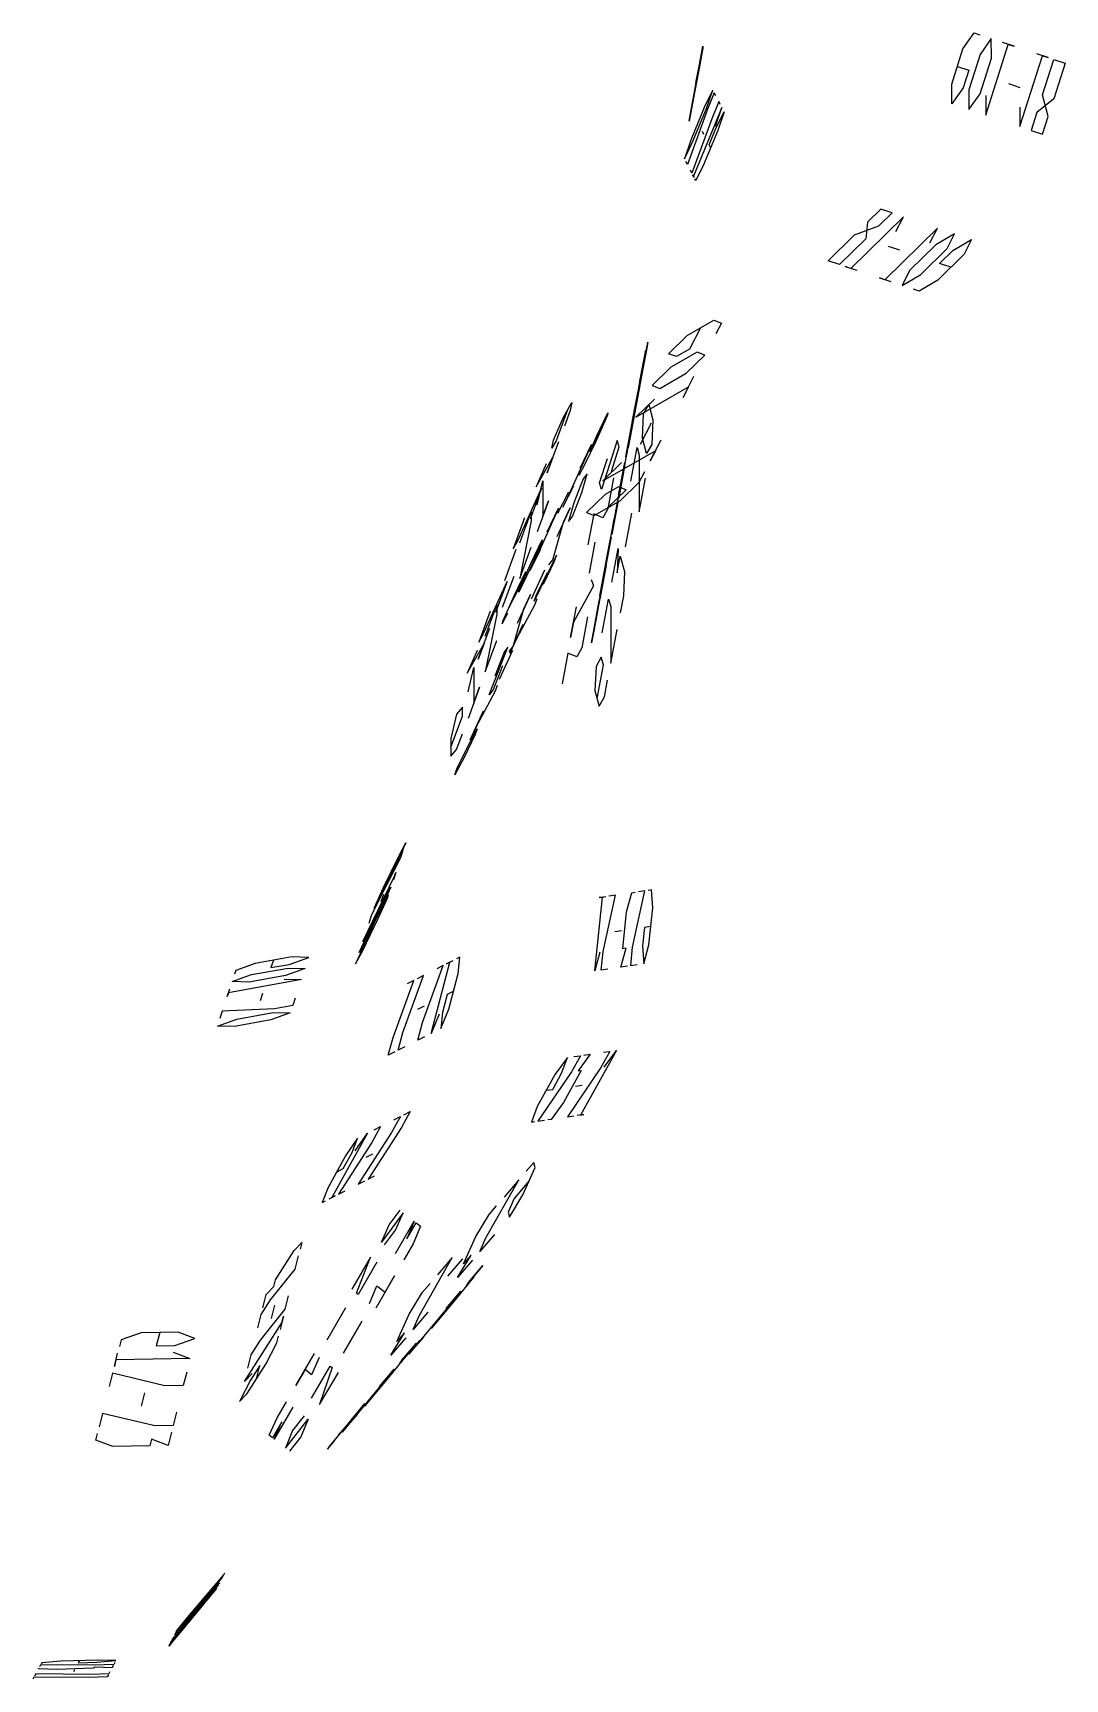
# Model space of a CAD drawing. Header units: metres. Extents: x -3.55 to 5.66, y -3.79 to 3.79.
# Drawn here: x 3.82 to 4.976, y -3.766 to -1.922 of the extents above; entities that cross this region are included whole.
import ezdxf

# ---------------------------------------------------------------- set-up
doc = ezdxf.new("R2010")
doc.units = ezdxf.units.M
doc.layers.add('PROFILES', color=30, linetype='CONTINUOUS')

msp = doc.modelspace()

# ---------------------------------------------------------------- linework, layer by layer
at = {"layer": 'PROFILES'}
for p, q in [((4.8618, -1.9402, 10.0958), (4.8745, -1.9224, 10.1156)), ((4.8745, -1.9224, 10.1156), (4.8808, -1.9245, 10.1353)), ((4.8935, -1.9288, 10.1748), (4.8809, -1.9465, 10.1549)), ((4.8875, -2.0146, 10.2335), (4.9126, -1.9352, 10.234)), ((4.8936, -1.9508, 10.1944), (4.8935, -1.9288, 10.1748)), ((4.919, -1.9373, 10.2537), (4.9062, -1.933, 10.2142)), ((4.9126, -1.9352, 10.234), (4.919, -1.9373, 10.2537)), ((4.5705, -1.939, 7.3537), (4.5551, -2.0209, 7.3543)), ((4.5666, -1.9579, 7.583), (4.5705, -1.9372, 7.6037)), ((4.5705, -1.9372, 7.6037), (4.5666, -1.9576, 7.6246)), ((4.5705, -1.9378, 7.5203), (4.5666, -1.9583, 7.5205)), ((4.5705, -1.9383, 7.4578), (4.5666, -1.9586, 7.4788)), ((4.5666, -1.9593, 7.3746), (4.5705, -1.939, 7.3537)), ((4.5666, -1.9598, 7.3121), (4.5705, -1.9394, 7.2912)), ((4.5705, -1.9394, 7.2912), (4.5666, -1.9601, 7.2705)), ((4.5705, -1.9375, 7.562), (4.5705, -1.9378, 7.5203)), ((4.5705, -1.938, 7.4995), (4.5705, -1.9383, 7.4578)), ((4.8493, -1.9799, 10.0955), (4.8618, -1.9402, 10.0958)), ((4.8809, -1.9465, 10.1549), (4.8683, -1.9863, 10.1547)), ((4.8811, -1.9905, 10.1942), (4.8936, -1.9508, 10.1944)), ((4.9256, -2.0273, 10.3519), (4.9507, -1.9479, 10.3523)), ((4.9571, -1.95, 10.372), (4.9444, -1.9458, 10.3326)), ((4.9507, -1.9479, 10.3523), (4.9571, -1.95, 10.372)), ((4.9509, -1.9919, 10.3915), (4.9634, -1.9521, 10.3918)), ((4.9634, -1.9521, 10.3918), (4.9762, -1.9564, 10.4312)), ((4.5666, -1.9583, 7.5205), (4.5551, -2.0194, 7.5626)), ((4.5666, -1.9576, 7.6246), (4.5589, -1.9985, 7.6249)), ((4.5666, -1.9587, 7.458), (4.5589, -1.9997, 7.4583)), ((4.5666, -1.9601, 7.2705), (4.5589, -2.001, 7.2708)), ((4.5628, -1.9783, 7.5831), (4.5666, -1.9579, 7.583)), ((4.5628, -1.9803, 7.3123), (4.5666, -1.9598, 7.3121)), ((4.5666, -1.9586, 7.4788), (4.5666, -1.9587, 7.458)), ((4.8556, -1.96, 10.0956), (4.8683, -1.9643, 10.1351)), ((4.8683, -1.9643, 10.1351), (4.862, -1.9841, 10.135)), ((4.9762, -1.9564, 10.4312), (4.9636, -1.9961, 10.431)), ((4.5589, -2.0009, 7.2916), (4.5628, -1.9803, 7.3123)), ((4.5628, -1.9805, 7.2706), (4.5589, -2.0009, 7.2916)), ((4.5628, -1.978, 7.6248), (4.5628, -1.9783, 7.5831)), ((4.5628, -1.9794, 7.4373), (4.5628, -1.9797, 7.3956)), ((4.5817, -1.9864, 8.6336), (4.5729, -2.004, 8.6116)), ((4.5746, -2.0072, 8.6531), (4.5817, -1.9864, 8.6336)), ((4.5833, -1.9896, 8.6751), (4.5754, -2.0088, 8.6739)), ((4.585, -1.9929, 8.7166), (4.5833, -1.9896, 8.6751)), ((4.8493, -2.0019, 10.1151), (4.8493, -1.9799, 10.0955)), ((4.862, -1.9841, 10.135), (4.8493, -2.0019, 10.1151)), ((4.8683, -1.9863, 10.1547), (4.8684, -2.0082, 10.1743)), ((4.8684, -2.0082, 10.1743), (4.8811, -1.9905, 10.1942)), ((4.9128, -1.9791, 10.2732), (4.9255, -1.9834, 10.3126)), ((4.5754, -2.0088, 8.6739), (4.5533, -2.0698, 8.7118)), ((4.5589, -1.9985, 7.6249), (4.5551, -2.0191, 7.6042)), ((4.5589, -1.9997, 7.4583), (4.5551, -2.02, 7.4792)), ((4.5589, -2.001, 7.2708), (4.5551, -2.0214, 7.2918)), ((4.5729, -2.004, 8.6116), (4.557, -2.0424, 8.6092)), ((4.5587, -2.0457, 8.6508), (4.5746, -2.0072, 8.6531)), ((4.5917, -2.0059, 8.8826), (4.56, -2.0828, 8.8778)), ((4.5884, -1.9994, 8.7996), (4.5804, -2.0186, 8.7984)), ((4.5846, -2.0267, 8.9022), (4.5917, -2.0059, 8.8826)), ((4.5901, -2.0026, 8.8411), (4.5884, -1.9994, 8.7996)), ((4.8874, -1.9926, 10.2139), (4.8875, -2.0146, 10.2335)), ((4.9255, -2.0054, 10.3322), (4.9256, -2.0273, 10.3519)), ((4.9636, -1.9961, 10.431), (4.9446, -2.0117, 10.3914)), ((4.9573, -2.016, 10.4309), (4.9509, -1.9919, 10.3915)), ((4.5551, -2.0191, 7.6042), (4.5551, -2.0193, 7.5834)), ((4.5551, -2.0194, 7.5626), (4.5551, -2.0197, 7.5209)), ((4.5551, -2.02, 7.4792), (4.5551, -2.0199, 7.5001)), ((4.5551, -2.0211, 7.3334), (4.5551, -2.0208, 7.3751)), ((4.5551, -2.0209, 7.3543), (4.5551, -2.0211, 7.3334)), ((4.5551, -2.0214, 7.2918), (4.5551, -2.0212, 7.3126)), ((4.5804, -2.0186, 8.7984), (4.5583, -2.0795, 8.8363)), ((4.5855, -2.0284, 8.9229), (4.5943, -2.0108, 8.9448)), ((4.5943, -2.0108, 8.9448), (4.5872, -2.0316, 8.9644)), ((4.9446, -2.0117, 10.3914), (4.9383, -2.0316, 10.3913)), ((4.951, -2.0358, 10.4308), (4.9573, -2.016, 10.4309)), ((4.557, -2.0424, 8.6092), (4.5499, -2.0633, 8.6288)), ((4.5499, -2.0633, 8.6288), (4.5587, -2.0457, 8.6508)), ((4.5717, -2.0362, 8.7765), (4.57, -2.033, 8.7349)), ((4.5872, -2.0316, 8.9644), (4.5713, -2.0701, 8.962)), ((4.5775, -2.0476, 8.9217), (4.5855, -2.0284, 8.9229)), ((4.9383, -2.0316, 10.3913), (4.951, -2.0358, 10.4308)), ((4.5792, -2.0508, 8.9632), (4.5775, -2.0476, 8.9217)), ((4.5533, -2.0698, 8.7118), (4.5516, -2.0665, 8.6703)), ((4.5583, -2.0795, 8.8363), (4.5566, -2.0763, 8.7948)), ((4.56, -2.0828, 8.8778), (4.5591, -2.0812, 8.8571)), ((4.5591, -2.0812, 8.8571), (4.5608, -2.0844, 8.8986)), ((4.5713, -2.0701, 8.962), (4.5625, -2.0877, 8.9401)), ((4.5625, -2.0877, 8.9401), (4.5617, -2.086, 8.9194)), ((4.7697, -2.1198, 10.1061), (4.755, -2.1343, 10.1093)), ((4.7824, -2.1241, 10.1456), (4.7697, -2.1198, 10.1061)), ((4.7951, -2.1283, 10.185), (4.7364, -2.1861, 10.1977)), ((4.7403, -2.1487, 10.1125), (4.7677, -2.1385, 10.1487)), ((4.755, -2.1343, 10.1093), (4.753, -2.153, 10.1519)), ((4.7677, -2.1385, 10.1487), (4.7824, -2.1241, 10.1456)), ((4.7868, -2.1449, 10.2079), (4.7951, -2.1283, 10.185)), ((4.711, -2.1776, 10.1188), (4.7403, -2.1487, 10.1125)), ((4.753, -2.153, 10.1519), (4.7237, -2.1819, 10.1583)), ((4.8332, -2.1411, 10.3034), (4.7745, -2.1989, 10.3161)), ((4.8249, -2.1576, 10.3263), (4.8332, -2.1411, 10.3034)), ((4.8523, -2.1474, 10.3626), (4.8313, -2.1598, 10.346)), ((4.844, -2.164, 10.3855), (4.8523, -2.1474, 10.3626)), ((4.8503, -2.1661, 10.4052), (4.8714, -2.1538, 10.4217)), ((4.8714, -2.1538, 10.4217), (4.863, -2.1704, 10.4446)), ((4.7912, -2.1657, 10.2703), (4.7785, -2.1615, 10.2308)), ((4.8313, -2.1598, 10.346), (4.8019, -2.1887, 10.3523)), ((4.8146, -2.1929, 10.3918), (4.844, -2.164, 10.3855)), ((4.863, -2.1704, 10.4446), (4.8337, -2.1993, 10.451)), ((4.8357, -2.1806, 10.4084), (4.8503, -2.1661, 10.4052)), ((4.7237, -2.1819, 10.1583), (4.711, -2.1776, 10.1188)), ((4.7364, -2.1861, 10.1977), (4.73, -2.184, 10.178)), ((4.73, -2.184, 10.178), (4.7428, -2.1882, 10.2174)), ((4.8019, -2.1887, 10.3523), (4.7936, -2.2052, 10.3752)), ((4.7936, -2.2052, 10.3752), (4.8146, -2.1929, 10.3918)), ((4.8484, -2.1848, 10.4478), (4.8357, -2.1806, 10.4084)), ((4.7745, -2.1989, 10.3161), (4.7682, -2.1967, 10.2963)), ((4.7682, -2.1967, 10.2963), (4.7809, -2.201, 10.3358)), ((4.8127, -2.2116, 10.4344), (4.8063, -2.2095, 10.4147)), ((4.8337, -2.1993, 10.451), (4.8127, -2.2116, 10.4344)), ((4.5531, -2.2613, 9.9724), (4.5827, -2.2443, 9.9963)), ((4.5827, -2.2443, 9.9963), (4.5913, -2.2476, 10.0243)), ((4.5913, -2.2476, 10.0243), (4.5852, -2.2595, 10.0403)), ((4.5322, -2.2817, 9.9764), (4.5531, -2.2613, 9.9724)), ((4.5679, -2.2528, 9.9843), (4.5556, -2.2765, 10.0163)), ((4.5001, -2.3126, 7.6416), (4.5066, -2.2779, 7.6638)), ((4.5075, -2.2769, 7.0875), (4.5004, -2.3146, 7.1037)), ((4.501, -2.3117, 7.0572), (4.5061, -2.2848, 7.0683)), ((4.5069, -2.2797, 7.134), (4.5034, -2.2986, 7.1421)), ((4.5061, -2.2848, 7.0683), (4.509, -2.2689, 7.1067)), ((4.509, -2.2689, 7.1067), (4.5069, -2.2797, 7.134)), ((4.5409, -2.285, 10.0043), (4.5322, -2.2817, 9.9764)), ((4.5643, -2.2799, 10.0443), (4.5347, -2.2969, 10.0203)), ((4.5556, -2.2765, 10.0163), (4.5409, -2.285, 10.0043)), ((4.552, -2.3036, 10.0763), (4.5729, -2.2832, 10.0723)), ((4.5729, -2.2832, 10.0723), (4.5643, -2.2799, 10.0443)), ((4.5347, -2.2969, 10.0203), (4.5138, -2.3173, 10.0243)), ((4.5225, -2.3206, 10.0523), (4.552, -2.3036, 10.0763)), ((4.4883, -2.3791, 7.1089), (4.4998, -2.3174, 7.1502)), ((4.4918, -2.3563, 7.712), (4.4983, -2.3217, 7.7343)), ((4.4998, -2.3174, 7.1502), (4.4928, -2.3551, 7.1665)), ((4.4954, -2.3529, 10.0723), (4.5545, -2.3188, 10.1202)), ((4.4983, -2.3217, 7.7343), (4.5003, -2.3107, 7.7167)), ((4.499, -2.3226, 7.0845), (4.501, -2.3117, 7.0572)), ((4.5004, -2.3146, 7.1037), (4.499, -2.3226, 7.0845)), ((4.5003, -2.3107, 7.7167), (4.5001, -2.3126, 7.6416)), ((4.5138, -2.3173, 10.0243), (4.5225, -2.3206, 10.0523)), ((4.5484, -2.3307, 10.1362), (4.5606, -2.307, 10.1042)), ((4.5545, -2.3188, 10.1202), (4.5484, -2.3307, 10.1362)), ((4.4143, -2.3528, 8.3889), (4.4237, -2.3362, 8.426)), ((4.4237, -2.3362, 8.426), (4.422, -2.3453, 8.4539)), ((4.4969, -2.3299, 7.6304), (4.4904, -2.3645, 7.6082)), ((4.4936, -2.3472, 7.6193), (4.4969, -2.3299, 7.6304)), ((4.5163, -2.3325, 10.0683), (4.4954, -2.3529, 10.0723)), ((4.504, -2.3491, 6.9717), (4.5099, -2.3388, 6.9448)), ((4.5099, -2.3388, 6.9448), (4.5146, -2.3559, 6.9071)), ((4.4031, -2.3785, 8.3799), (4.4143, -2.3528, 8.3889)), ((4.419, -2.3445, 8.4075), (4.4061, -2.3793, 8.4264)), ((4.422, -2.3453, 8.4539), (4.4156, -2.3627, 8.4634)), ((4.4637, -2.3507, 9.8717), (4.4506, -2.3799, 9.8451)), ((4.4515, -2.3744, 9.9037), (4.4642, -2.348, 9.9011)), ((4.4642, -2.348, 9.9011), (4.4637, -2.3507, 9.8717)), ((4.4854, -2.3909, 7.6898), (4.4936, -2.3472, 7.6193)), ((4.494, -2.3494, 7.0735), (4.4869, -2.3871, 7.0897)), ((4.5127, -2.3596, 10.1282), (4.5004, -2.3833, 10.1602)), ((4.5028, -2.3765, 6.961), (4.504, -2.3491, 6.9717)), ((4.5146, -2.3559, 6.9071), (4.5134, -2.3833, 6.8964)), ((4.4014, -2.3876, 8.4079), (4.4031, -2.3785, 8.3799)), ((4.4572, -2.3653, 9.8584), (4.4445, -2.3917, 9.861)), ((4.4449, -2.389, 9.8904), (4.4515, -2.3744, 9.9037)), ((4.4857, -2.3928, 7.1827), (4.4892, -2.374, 7.1746)), ((4.5075, -2.3936, 6.9233), (4.5028, -2.3765, 6.961)), ((4.5116, -2.4019, 10.2321), (4.5238, -2.3781, 10.2002)), ((4.3963, -2.415, 8.4917), (4.4092, -2.3801, 8.4728)), ((4.4061, -2.3793, 8.4264), (4.4014, -2.3876, 8.4079)), ((4.4457, -2.3835, 9.949), (4.4195, -2.4419, 9.8957)), ((4.4331, -2.41, 9.9517), (4.4457, -2.3835, 9.949)), ((4.4506, -2.3799, 9.8451), (4.4379, -2.4063, 9.8477)), ((4.4445, -2.3917, 9.861), (4.4449, -2.389, 9.8904)), ((4.4747, -2.3789, 7.8302), (4.4571, -2.4338, 7.8427)), ((4.4586, -2.424, 10.1682), (4.5177, -2.39, 10.2162)), ((4.4682, -2.4135, 7.808), (4.477, -2.3861, 7.8018)), ((4.477, -2.3861, 7.8018), (4.4747, -2.3789, 7.8302)), ((4.4807, -2.4197, 7.1717), (4.4857, -2.3928, 7.1827)), ((4.4842, -2.3973, 7.661), (4.4854, -2.3909, 7.6898)), ((4.4869, -2.3871, 7.0897), (4.4883, -2.3791, 7.1089)), ((4.4898, -2.4245, 7.0042), (4.4969, -2.3868, 6.988)), ((4.4969, -2.3868, 6.988), (4.4993, -2.3954, 6.9692)), ((4.4993, -2.3954, 6.9692), (4.4992, -2.4588, 6.9289)), ((4.5134, -2.3833, 6.8964), (4.5075, -2.3936, 6.9233)), ((4.5177, -2.39, 10.2162), (4.5116, -2.4019, 10.2321)), ((4.3838, -2.4307, 8.4082), (4.4027, -2.3975, 8.4823)), ((4.395, -2.405, 8.4173), (4.3838, -2.4307, 8.4082)), ((4.4027, -2.3975, 8.4823), (4.3963, -2.415, 8.4917)), ((4.4379, -2.4063, 9.8477), (4.4318, -2.4182, 9.8637)), ((4.4548, -2.4265, 7.8711), (4.4636, -2.3991, 7.8649)), ((4.4795, -2.4037, 10.1642), (4.4586, -2.424, 10.1682)), ((4.4833, -2.406, 7.0979), (4.4763, -2.4437, 7.1141)), ((4.4766, -2.4383, 7.61), (4.4831, -2.4037, 7.6323)), ((4.4993, -2.4256, 10.2641), (4.5054, -2.4137, 10.2481)), ((4.3628, -2.4921, 8.4646), (4.3899, -2.4324, 8.5012)), ((4.3899, -2.4324, 8.5012), (4.377, -2.4672, 8.5201)), ((4.3848, -2.4514, 8.279), (4.3912, -2.424, 8.2878)), ((4.3912, -2.424, 8.2878), (4.3912, -2.4638, 8.2146)), ((4.4256, -2.4301, 9.8797), (4.4134, -2.4538, 9.9117)), ((4.4195, -2.4419, 9.8957), (4.4256, -2.4301, 9.8797)), ((4.4366, -2.422, 9.0874), (4.4262, -2.4486, 9.0943)), ((4.435, -2.4373, 9.1514), (4.441, -2.4163, 9.1159)), ((4.441, -2.4163, 9.1159), (4.4366, -2.422, 9.0874)), ((4.4571, -2.4338, 7.8427), (4.4548, -2.4265, 7.8711)), ((4.4759, -2.4308, 10.2242), (4.4611, -2.4393, 10.2122)), ((4.4706, -2.4207, 7.7795), (4.4641, -2.4554, 7.7572)), ((4.4711, -2.4684, 7.5414), (4.4775, -2.4338, 7.5637)), ((4.4845, -2.4341, 10.2521), (4.4759, -2.4308, 10.2242)), ((4.4763, -2.4437, 7.1141), (4.4813, -2.4168, 7.1252)), ((4.4813, -2.4168, 7.1252), (4.4777, -2.4357, 7.1333)), ((4.4777, -2.4357, 7.1333), (4.4807, -2.4197, 7.1717)), ((4.4784, -2.446, 10.2681), (4.4993, -2.4256, 10.2641)), ((4.4992, -2.4588, 6.9289), (4.5063, -2.421, 6.9126)), ((4.3976, -2.4464, 8.2051), (4.3848, -2.4812, 8.224)), ((4.3912, -2.4638, 8.2146), (4.3976, -2.4464, 8.2051)), ((4.4081, -2.4602, 9.9863), (4.4204, -2.4365, 9.9543)), ((4.4262, -2.4486, 9.0943), (4.4202, -2.4696, 9.1297)), ((4.4246, -2.464, 9.1583), (4.435, -2.4373, 9.1514)), ((4.4611, -2.4393, 10.2122), (4.4402, -2.4596, 10.2162)), ((4.4489, -2.463, 10.2442), (4.4784, -2.446, 10.2681)), ((4.4636, -2.4545, 10.2562), (4.4845, -2.4341, 10.2521)), ((4.4757, -2.4465, 7.1606), (4.4686, -2.4842, 7.1768)), ((4.3709, -2.4656, 8.4271), (4.3581, -2.5004, 8.446)), ((4.3655, -2.4937, 8.3256), (4.3784, -2.4589, 8.3067)), ((4.3784, -2.4688, 8.2884), (4.3655, -2.5334, 8.2524)), ((4.3784, -2.4589, 8.3067), (4.3784, -2.4688, 8.2884)), ((4.4089, -2.4547, 10.045), (4.3827, -2.5131, 9.9916)), ((4.3963, -2.4812, 10.0476), (4.4089, -2.4547, 10.045)), ((4.4024, -2.5125, 9.1258), (4.4144, -2.4705, 9.0549)), ((4.4218, -2.4543, 9.0657), (4.407, -2.4867, 9.044)), ((4.4144, -2.4705, 9.0549), (4.4218, -2.4543, 9.0657)), ((4.4202, -2.4696, 9.1297), (4.4246, -2.464, 9.1583)), ((4.4402, -2.4596, 10.2162), (4.4489, -2.463, 10.2442)), ((4.4483, -2.4612, 7.8489), (4.4419, -2.4958, 7.8266)), ((4.4585, -2.4655, 7.7746), (4.4483, -2.4612, 7.8489)), ((4.4641, -2.4554, 7.7572), (4.4585, -2.4655, 7.7746)), ((4.4692, -2.4775, 7.6342), (4.4713, -2.4666, 7.6165)), ((4.4713, -2.4666, 7.6165), (4.4711, -2.4684, 7.5414)), ((4.4839, -2.4982, 6.9909), (4.491, -2.4605, 6.9747)), ((4.4565, -2.5488, 7.182), (4.468, -2.4871, 7.2233)), ((4.468, -2.4871, 7.2233), (4.4609, -2.5248, 7.2396)), ((4.4628, -2.5121, 7.6119), (4.4692, -2.4775, 7.6342)), ((4.3611, -2.5012, 8.4925), (4.3483, -2.5361, 8.5114)), ((4.3581, -2.5004, 8.446), (4.3628, -2.4921, 8.4646)), ((4.3655, -2.5334, 8.2524), (4.3783, -2.4986, 8.2335)), ((4.3888, -2.5012, 9.9756), (4.3766, -2.525, 10.0076)), ((4.3901, -2.493, 10.0636), (4.377, -2.5222, 10.0369)), ((4.3779, -2.5168, 10.0956), (4.3905, -2.4903, 10.0929)), ((4.4067, -2.5075, 9.2758), (4.3817, -2.559, 9.2897)), ((4.3827, -2.5131, 9.9916), (4.3888, -2.5012, 9.9756)), ((4.3905, -2.4903, 10.0929), (4.3901, -2.493, 10.0636)), ((4.4044, -2.5141, 9.2471), (4.4067, -2.5075, 9.2758)), ((4.4497, -2.4929, 7.7808), (4.4433, -2.5275, 7.7586)), ((4.4552, -2.5531, 7.5609), (4.4658, -2.4967, 7.5479)), ((4.4646, -2.503, 7.5192), (4.4593, -2.5313, 7.5257)), ((4.4658, -2.4967, 7.5479), (4.4646, -2.503, 7.5192)), ((4.4686, -2.5376, 7.053), (4.4757, -2.4999, 7.0367)), ((4.4757, -2.4999, 7.0367), (4.4745, -2.5273, 7.026)), ((4.3721, -2.5259, 10.1409), (4.3594, -2.5524, 10.1436)), ((4.377, -2.5222, 10.0369), (4.3643, -2.5487, 10.0396)), ((4.3647, -2.546, 10.0689), (4.3779, -2.5168, 10.0956)), ((4.3717, -2.5286, 10.1116), (4.3721, -2.5259, 10.1409)), ((4.3788, -2.5563, 9.047), (4.3936, -2.5239, 9.0687)), ((4.3919, -2.5399, 9.2541), (4.4044, -2.5141, 9.2471)), ((4.398, -2.5182, 9.0973), (4.4024, -2.5125, 9.1258)), ((4.4621, -2.5191, 7.1466), (4.455, -2.5568, 7.1629)), ((4.4616, -2.5185, 7.5832), (4.4563, -2.5468, 7.5896)), ((4.4745, -2.5273, 7.026), (4.478, -2.5085, 7.0179)), ((4.478, -2.5085, 7.0179), (4.4827, -2.5256, 6.9802)), ((4.4827, -2.5256, 6.9802), (4.4815, -2.553, 6.9695)), ((4.3242, -2.5966, 8.5213), (4.3513, -2.5369, 8.5579)), ((4.3513, -2.5369, 8.5579), (4.3384, -2.5717, 8.5768)), ((4.3462, -2.5658, 8.3173), (4.3591, -2.531, 8.2984)), ((4.3529, -2.567, 10.1302), (4.3652, -2.5432, 10.0982)), ((4.3652, -2.5432, 10.0982), (4.3717, -2.5286, 10.1116)), ((4.384, -2.5524, 9.3183), (4.3965, -2.5267, 9.3113)), ((4.448, -2.5419, 7.7016), (4.4257, -2.5824, 7.771)), ((4.4456, -2.5347, 7.7301), (4.448, -2.5419, 7.7016)), ((4.3594, -2.5524, 10.1436), (4.3463, -2.5816, 10.1169)), ((4.3822, -2.5627, 9.2146), (4.3618, -2.601, 9.2858)), ((4.3774, -2.5514, 9.0007), (4.3626, -2.5838, 8.979)), ((4.3643, -2.5487, 10.0396), (4.3647, -2.546, 10.0689)), ((4.37, -2.5676, 8.9899), (4.3774, -2.5514, 9.0007)), ((4.3817, -2.559, 9.2897), (4.384, -2.5524, 9.3183)), ((4.3845, -2.5561, 9.2433), (4.3822, -2.5627, 9.2146)), ((4.4488, -2.5894, 7.2448), (4.4538, -2.5625, 7.2558)), ((4.4559, -2.5517, 7.2285), (4.4529, -2.5677, 7.1902)), ((4.4538, -2.5625, 7.2558), (4.4559, -2.5517, 7.2285)), ((4.455, -2.5568, 7.1629), (4.4565, -2.5488, 7.182)), ((4.4563, -2.5468, 7.5896), (4.4552, -2.5531, 7.5609)), ((4.4579, -2.5942, 7.0774), (4.465, -2.5565, 7.0611)), ((4.465, -2.5565, 7.0611), (4.4674, -2.565, 7.0423)), ((4.4815, -2.553, 6.9695), (4.478, -2.5719, 6.9776)), ((4.3324, -2.5701, 8.4838), (4.3195, -2.6049, 8.5027)), ((4.3269, -2.5982, 8.3823), (4.3398, -2.5634, 8.3634)), ((4.3398, -2.5733, 8.3451), (4.3269, -2.638, 8.3091)), ((4.3398, -2.5634, 8.3634), (4.3398, -2.5733, 8.3451)), ((4.3459, -2.5843, 10.0875), (4.352, -2.5724, 10.0715)), ((4.358, -2.6096, 9.0608), (4.37, -2.5676, 8.9899)), ((4.4225, -2.5997, 7.7599), (4.4289, -2.5651, 7.7821)), ((4.4415, -2.5766, 7.6794), (4.435, -2.6112, 7.6571)), ((4.4529, -2.5677, 7.1902), (4.4479, -2.5945, 7.1791)), ((4.4674, -2.565, 7.0423), (4.4674, -2.6284, 7.002)), ((4.3191, -2.624, 8.6051), (4.332, -2.5891, 8.5862)), ((4.3195, -2.6049, 8.5027), (4.3242, -2.5966, 8.5213)), ((4.3463, -2.5816, 10.1169), (4.3459, -2.5843, 10.0875)), ((4.3544, -2.6172, 9.275), (4.3692, -2.5848, 9.2966)), ((4.4257, -2.5824, 7.771), (4.4225, -2.5997, 7.7599)), ((4.4458, -2.6054, 7.2064), (4.4488, -2.5894, 7.2448)), ((4.4479, -2.5945, 7.1791), (4.4458, -2.6054, 7.2064)), ((4.4674, -2.6284, 7.002), (4.4744, -2.5907, 6.9857)), ((4.3066, -2.6397, 8.5216), (4.3256, -2.6065, 8.5957)), ((4.3178, -2.614, 8.5307), (4.3066, -2.6397, 8.5216)), ((4.3256, -2.6065, 8.5957), (4.3191, -2.624, 8.6051)), ((4.3269, -2.638, 8.3091), (4.3397, -2.6031, 8.2902)), ((4.3314, -2.6639, 8.9998), (4.3522, -2.6105, 8.9859)), ((4.3479, -2.6162, 8.9574), (4.3375, -2.6429, 8.9643)), ((4.3572, -2.6142, 9.2286), (4.3424, -2.6466, 9.2069)), ((4.3522, -2.6105, 8.9859), (4.3479, -2.6162, 8.9574)), ((4.3536, -2.6153, 9.0323), (4.358, -2.6096, 9.0608)), ((4.3618, -2.601, 9.2858), (4.3544, -2.6172, 9.275)), ((4.4193, -2.617, 7.7488), (4.4128, -2.6516, 7.7265)), ((4.4295, -2.6213, 7.6745), (4.4193, -2.617, 7.7488)), ((4.435, -2.6112, 7.6571), (4.4295, -2.6213, 7.6745)), ((4.3076, -2.6604, 8.3924), (4.3141, -2.6331, 8.4012)), ((4.3141, -2.6331, 8.4012), (4.314, -2.6728, 8.328)), ((4.3462, -2.6315, 9.0214), (4.3358, -2.6582, 9.0283)), ((4.4509, -2.6319, 7.0936), (4.4497, -2.6593, 7.0829)), ((4.4568, -2.6216, 7.0667), (4.4509, -2.6319, 7.0936)), ((4.452, -2.6679, 7.0641), (4.4591, -2.6302, 7.0478)), ((4.4591, -2.6302, 7.0478), (4.4568, -2.6216, 7.0667)), ((4.3401, -2.6532, 9.1783), (4.3378, -2.6598, 9.1497)), ((4.4603, -2.6661, 7.0182), (4.4638, -2.6473, 7.0101)), ((4.3205, -2.6554, 8.3185), (4.3076, -2.6902, 8.3374)), ((4.314, -2.6728, 8.328), (4.3205, -2.6554, 8.3185)), ((4.3378, -2.6598, 9.1497), (4.3174, -2.6981, 9.2208)), ((4.3358, -2.6582, 9.0283), (4.3314, -2.6639, 8.9998)), ((4.4497, -2.6593, 7.0829), (4.4544, -2.6764, 7.0452)), ((4.4544, -2.6764, 7.0452), (4.4603, -2.6661, 7.0182)), ((4.2948, -2.6853, 8.4296), (4.2883, -2.7127, 8.4207)), ((4.2883, -2.7226, 8.4024), (4.3012, -2.6878, 8.3835)), ((4.3012, -2.6778, 8.4018), (4.2948, -2.6853, 8.4296)), ((4.3012, -2.6878, 8.3835), (4.3012, -2.6778, 8.4018)), ((4.31, -2.7143, 9.21), (4.3248, -2.6819, 9.2316)), ((4.2947, -2.725, 8.3563), (4.3012, -2.7076, 8.3469)), ((4.3156, -2.7084, 9.1172), (4.3031, -2.7341, 9.1241)), ((4.3077, -2.7209, 9.1814), (4.3179, -2.7018, 9.1458)), ((4.3174, -2.6981, 9.2208), (4.31, -2.7143, 9.21)), ((4.3179, -2.7018, 9.1458), (4.3156, -2.7084, 9.1172)), ((4.2883, -2.7127, 8.4207), (4.2883, -2.7325, 8.3841)), ((4.2883, -2.7325, 8.3841), (4.2947, -2.725, 8.3563)), ((4.2952, -2.7467, 9.1883), (4.3077, -2.7209, 9.1814)), ((4.3031, -2.7341, 9.1241), (4.2929, -2.7533, 9.1597)), ((4.2929, -2.7533, 9.1597), (4.2952, -2.7467, 9.1883)), ((4.2378, -2.8294, 9.7912), (4.2275, -2.8519, 9.7752)), ((4.2303, -2.8436, 9.8159), (4.2378, -2.8294, 9.7912)), ((4.2323, -2.846, 9.7098), (4.235, -2.8377, 9.7505)), ((4.2084, -2.8928, 9.7635), (4.2323, -2.846, 9.7098)), ((4.2275, -2.8519, 9.7752), (4.2098, -2.8886, 9.7839)), ((4.2125, -2.8803, 9.8246), (4.2303, -2.8436, 9.8159)), ((4.1899, -2.9402, 9.6253), (4.2254, -2.8668, 9.6079)), ((4.2268, -2.8627, 9.6283), (4.2241, -2.871, 9.5875)), ((4.2254, -2.8668, 9.6079), (4.2268, -2.8627, 9.6283)), ((4.1961, -2.9301, 9.5802), (4.2138, -2.8935, 9.5715)), ((4.1995, -2.9111, 9.7679), (4.2084, -2.8928, 9.7635)), ((4.2023, -2.9028, 9.8086), (4.2125, -2.8803, 9.8246)), ((4.2098, -2.8886, 9.7839), (4.2023, -2.9028, 9.8086)), ((4.2069, -2.9142, 9.4697), (4.2172, -2.8917, 9.4857)), ((4.2104, -2.8952, 9.6573), (4.2132, -2.8869, 9.6981)), ((4.2213, -2.8793, 9.5468), (4.2111, -2.9018, 9.5308)), ((4.2138, -2.8935, 9.5715), (4.2213, -2.8793, 9.5468)), ((4.2172, -2.8917, 9.4857), (4.2186, -2.8876, 9.5061)), ((4.4495, -2.9731, 6.8841), (4.4581, -2.8903, 6.8878)), ((4.4544, -2.8909, 6.9083), (4.4617, -2.8898, 6.8673)), ((4.4581, -2.8903, 6.8878), (4.4544, -2.8909, 6.9083)), ((4.4589, -2.9514, 6.844), (4.4727, -2.8882, 6.8058)), ((4.4727, -2.8882, 6.8058), (4.4654, -2.8893, 6.8468)), ((4.4852, -2.9068, 6.7228), (4.4911, -2.8855, 6.7033)), ((4.4911, -2.8855, 6.7033), (4.4947, -2.885, 6.6828)), ((4.4919, -2.9466, 6.6595), (4.5057, -2.8834, 6.6212)), ((4.5057, -2.8834, 6.6212), (4.4984, -2.8845, 6.6623)), ((4.513, -2.8823, 6.5802), (4.5094, -2.8829, 6.6007)), ((4.5146, -2.9025, 6.5588), (4.513, -2.8823, 6.5802)), ((4.2111, -2.9018, 9.5308), (4.1933, -2.9384, 9.5395)), ((4.1968, -2.9194, 9.7271), (4.1995, -2.9111, 9.7679)), ((4.4809, -2.9482, 6.721), (4.4852, -2.9068, 6.7228)), ((4.5102, -2.9439, 6.557), (4.5146, -2.9025, 6.5588)), ((4.1858, -2.9526, 9.5642), (4.1961, -2.9301, 9.5802)), ((4.1892, -2.9509, 9.4783), (4.2069, -2.9142, 9.4697)), ((4.1974, -2.926, 9.6006), (4.1899, -2.9402, 9.6253)), ((4.2008, -2.9243, 9.5147), (4.1919, -2.9426, 9.5191)), ((4.1981, -2.9326, 9.474), (4.2008, -2.9243, 9.5147)), ((4.4794, -2.928, 6.7424), (4.4721, -2.9291, 6.7834)), ((4.5051, -2.9243, 6.5989), (4.5029, -2.945, 6.598)), ((4.5124, -2.9232, 6.5579), (4.5051, -2.9243, 6.5989)), ((4.1919, -2.9426, 9.5191), (4.1817, -2.9651, 9.5031)), ((4.1933, -2.9384, 9.5395), (4.1858, -2.9526, 9.5642)), ((4.4788, -2.9689, 6.7201), (4.4846, -2.9476, 6.7005)), ((4.4846, -2.9476, 6.7005), (4.4809, -2.9482, 6.721)), ((4.4898, -2.9673, 6.6586), (4.4919, -2.9466, 6.6595)), ((4.5029, -2.945, 6.598), (4.5044, -2.9651, 6.5765)), ((4.5044, -2.9651, 6.5765), (4.5102, -2.9439, 6.557)), ((4.0693, -2.9647, 9.8515), (4.0475, -2.9726, 9.8333)), ((4.1101, -2.9574, 9.8472), (4.0693, -2.9647, 9.8515)), ((4.0897, -2.9611, 9.8494), (4.0869, -2.9694, 9.8086)), ((4.0869, -2.9694, 9.8086), (4.1073, -2.9657, 9.8065)), ((4.1073, -2.9657, 9.8065), (4.1291, -2.9579, 9.8247)), ((4.1291, -2.9579, 9.8247), (4.1101, -2.9574, 9.8472)), ((4.1817, -2.9651, 9.5031), (4.1892, -2.9509, 9.4783)), ((4.2567, -3.0307, 8.0366), (4.2799, -2.9671, 8.0041)), ((4.2662, -3.0432, 7.9522), (4.2873, -2.9634, 7.9633)), ((4.2799, -2.9671, 8.0041), (4.2726, -2.9708, 8.045)), ((4.2836, -2.9653, 7.9837), (4.291, -2.9615, 7.9429)), ((4.2873, -2.9634, 7.9633), (4.2836, -2.9653, 7.9837)), ((4.2983, -2.9578, 7.902), (4.2946, -2.9597, 7.9224)), ((4.2967, -2.9759, 7.8788), (4.2983, -2.9578, 7.902)), ((4.4553, -2.9519, 6.8645), (4.4495, -2.9731, 6.8841)), ((4.4568, -2.9721, 6.8431), (4.4589, -2.9514, 6.844)), ((4.4861, -2.9678, 6.6791), (4.4788, -2.9689, 6.7201)), ((4.4971, -2.9662, 6.6175), (4.4898, -2.9673, 6.6586)), ((4.1209, -2.9828, 9.7025), (4.0393, -2.9975, 9.711)), ((4.0434, -2.985, 9.7721), (4.0652, -2.9772, 9.7904)), ((4.0624, -2.9855, 9.7496), (4.0434, -2.985, 9.7721)), ((4.0475, -2.9726, 9.8333), (4.0462, -2.9767, 9.8129)), ((4.1032, -2.9781, 9.7454), (4.0624, -2.9855, 9.7496)), ((4.0652, -2.9772, 9.7904), (4.106, -2.9698, 9.7861)), ((4.1018, -2.9823, 9.725), (4.1209, -2.9828, 9.7025)), ((4.125, -2.9703, 9.7636), (4.1032, -2.9781, 9.7454)), ((4.106, -2.9698, 9.7861), (4.125, -2.9703, 9.7636)), ((4.2236, -3.0475, 8.2204), (4.2468, -2.9839, 8.1879)), ((4.2347, -3.0419, 8.1592), (4.2578, -2.9783, 8.1267)), ((4.2468, -2.9839, 8.1879), (4.2394, -2.9876, 8.2288)), ((4.2578, -2.9783, 8.1267), (4.2505, -2.982, 8.1675)), ((4.2862, -3.0158, 7.8733), (4.2967, -2.9759, 7.8788)), ((4.4641, -2.971, 6.8021), (4.4568, -2.9721, 6.8431)), ((4.0379, -3.0016, 9.6907), (4.0407, -2.9933, 9.7314)), ((4.0393, -2.9975, 9.711), (4.0379, -3.0016, 9.6907)), ((4.0773, -2.9984, 9.666), (4.0746, -3.0067, 9.6253)), ((4.114, -3.0035, 9.6007), (4.1112, -3.0118, 9.56)), ((4.2841, -2.9996, 7.9169), (4.2788, -3.0195, 7.9141)), ((4.2915, -2.9959, 7.8761), (4.2841, -2.9996, 7.9169)), ((4.0324, -3.0182, 9.6092), (4.0297, -3.0265, 9.5685)), ((4.0909, -3.0155, 9.5621), (4.0324, -3.0182, 9.6092)), ((4.0487, -3.027, 9.546), (4.0895, -3.0197, 9.5417)), ((4.1085, -3.0201, 9.5192), (4.0867, -3.028, 9.501)), ((4.0895, -3.0197, 9.5417), (4.1085, -3.0201, 9.5192)), ((4.1112, -3.0118, 9.56), (4.0909, -3.0155, 9.5621)), ((4.2583, -3.0126, 8.0598), (4.251, -3.0164, 8.1007)), ((4.2752, -3.0214, 7.9345), (4.2662, -3.0432, 7.9522)), ((4.2772, -3.0376, 7.8909), (4.2862, -3.0158, 7.8733)), ((4.2788, -3.0195, 7.9141), (4.2772, -3.0376, 7.8909)), ((4.0269, -3.0349, 9.5277), (4.0487, -3.027, 9.546)), ((4.0459, -3.0353, 9.5052), (4.0269, -3.0349, 9.5277)), ((4.0867, -3.028, 9.501), (4.0459, -3.0353, 9.5052)), ((4.2294, -3.0619, 8.1564), (4.2347, -3.0419, 8.1592)), ((4.2515, -3.0507, 8.0339), (4.2567, -3.0307, 8.0366)), ((4.2183, -3.0675, 8.2177), (4.2236, -3.0475, 8.2204)), ((4.2368, -3.0582, 8.1156), (4.2294, -3.0619, 8.1564)), ((4.2588, -3.047, 7.993), (4.2515, -3.0507, 8.0339)), ((4.2257, -3.0638, 8.1768), (4.2183, -3.0675, 8.2177)), ((4.4189, -3.0701, 6.8761), (4.4051, -3.0887, 6.8943)), ((4.4124, -3.0877, 6.8533), (4.4189, -3.0701, 6.8761)), ((4.4335, -3.068, 6.7941), (4.4234, -3.0861, 6.7918)), ((4.4262, -3.069, 6.8351), (4.4335, -3.068, 6.7941)), ((4.4445, -3.0664, 6.7326), (4.4308, -3.085, 6.7508)), ((4.4738, -3.0621, 6.5685), (4.4335, -3.1345, 6.5595)), ((4.4372, -3.0674, 6.7736), (4.4445, -3.0664, 6.7326)), ((4.4665, -3.0632, 6.6096), (4.4564, -3.0813, 6.6073)), ((4.4592, -3.0642, 6.6506), (4.4665, -3.0632, 6.6096)), ((4.4601, -3.0807, 6.5868), (4.4738, -3.0621, 6.5685)), ((4.4051, -3.0887, 6.8943), (4.3849, -3.1249, 6.8898)), ((4.4234, -3.0861, 6.7918), (4.3859, -3.1414, 6.826)), ((4.4024, -3.1058, 6.851), (4.4124, -3.0877, 6.8533)), ((4.4344, -3.0845, 6.7303), (4.4143, -3.1206, 6.7257)), ((4.4564, -3.0813, 6.6073), (4.4188, -3.1366, 6.6415)), ((4.4308, -3.085, 6.7508), (4.4344, -3.0845, 6.7303)), ((4.395, -3.1068, 6.892), (4.4024, -3.1058, 6.851)), ((4.428, -3.102, 6.7075), (4.4353, -3.1009, 6.6665)), ((4.2428, -3.1306, 7.855), (4.2329, -3.1486, 7.8515)), ((4.2355, -3.1343, 7.8958), (4.2428, -3.1306, 7.855)), ((4.3849, -3.1249, 6.8898), (4.3785, -3.1425, 6.867)), ((4.4143, -3.1206, 6.7257), (4.4005, -3.1393, 6.744)), ((4.4372, -3.1339, 6.539), (4.4298, -3.135, 6.58)), ((4.4335, -3.1345, 6.5595), (4.4372, -3.1339, 6.539)), ((4.2329, -3.1486, 7.8515), (4.1956, -3.2062, 7.8821)), ((4.2097, -3.1474, 8.0388), (4.1998, -3.1654, 8.0353)), ((4.2024, -3.1511, 8.0796), (4.2097, -3.1474, 8.0388)), ((4.2318, -3.1362, 7.9162), (4.2218, -3.1542, 7.9128)), ((4.2244, -3.1399, 7.9571), (4.2318, -3.1362, 7.9162)), ((4.3785, -3.1425, 6.867), (4.3822, -3.1419, 6.8465)), ((4.3859, -3.1414, 6.826), (4.3932, -3.1403, 6.785)), ((4.4005, -3.1393, 6.744), (4.3969, -3.1398, 6.7645)), ((4.4188, -3.1366, 6.6415), (4.4262, -3.1355, 6.6005)), ((4.195, -3.1549, 8.1204), (4.1551, -3.2268, 8.1067)), ((4.1998, -3.1654, 8.0353), (4.1625, -3.223, 8.0659)), ((4.1839, -3.1605, 8.1817), (4.1703, -3.1803, 8.1987)), ((4.1777, -3.1766, 8.1579), (4.1839, -3.1605, 8.1817)), ((4.1813, -3.1747, 8.1374), (4.195, -3.1549, 8.1204)), ((4.2218, -3.1542, 7.9128), (4.1846, -3.2118, 7.9433)), ((4.1703, -3.1803, 8.1987), (4.1504, -3.2162, 8.1918)), ((4.1677, -3.1945, 8.1544), (4.1777, -3.1766, 8.1579)), ((4.1935, -3.1815, 8.0115), (4.2008, -3.1778, 7.9706)), ((4.3811, -3.1876, 6.6921), (4.3728, -3.1973, 6.7086)), ((4.3826, -3.1932, 6.6632), (4.3811, -3.1876, 6.6921)), ((4.1603, -3.1983, 8.1953), (4.1677, -3.1945, 8.1544)), ((4.1846, -3.2118, 7.9433), (4.192, -3.2081, 7.9025)), ((4.1956, -3.2062, 7.8821), (4.203, -3.2025, 7.8412)), ((4.3275, -3.2722, 6.7208), (4.3645, -3.207, 6.725)), ((4.3645, -3.207, 6.725), (4.3479, -3.2263, 6.758)), ((4.369, -3.2238, 6.6384), (4.3826, -3.1932, 6.6632)), ((4.1504, -3.2162, 8.1918), (4.1441, -3.2324, 8.168)), ((4.1588, -3.2249, 8.0863), (4.1515, -3.2286, 8.1271)), ((4.1551, -3.2268, 8.1067), (4.1588, -3.2249, 8.0863)), ((4.1625, -3.223, 8.0659), (4.1699, -3.2193, 8.025)), ((4.3539, -3.2488, 6.6425), (4.369, -3.2238, 6.6384)), ((4.3758, -3.2085, 6.6508), (4.3592, -3.2279, 6.6838)), ((4.1441, -3.2324, 8.168), (4.1478, -3.2305, 8.1475)), ((4.2351, -3.2439, 7.4012), (4.2106, -3.277, 7.4434)), ((4.2193, -3.2575, 7.4637), (4.2315, -3.241, 7.4426)), ((4.2264, -3.2634, 7.3809), (4.2351, -3.2439, 7.4012)), ((4.3313, -3.2457, 6.791), (4.3396, -3.236, 6.7745)), ((4.3592, -3.2279, 6.6838), (4.3524, -3.2432, 6.6714)), ((4.3524, -3.2432, 6.6714), (4.3539, -3.2488, 6.6425)), ((4.2106, -3.277, 7.4434), (4.2193, -3.2575, 7.4637)), ((4.2142, -3.2799, 7.402), (4.2264, -3.2634, 7.3809)), ((4.2263, -3.2896, 7.278), (4.2472, -3.2535, 7.2772)), ((4.2472, -3.2535, 7.2772), (4.2391, -3.2733, 7.257)), ((4.2391, -3.2733, 7.257), (4.2495, -3.2553, 7.2566)), ((4.2542, -3.2589, 7.2153), (4.2461, -3.2787, 7.1951)), ((4.2495, -3.2553, 7.2566), (4.2542, -3.2589, 7.2153)), ((4.3163, -3.2706, 6.7951), (4.3313, -3.2457, 6.791)), ((4.113, -3.2861, 8.1681), (4.1216, -3.2771, 8.1413)), ((4.1216, -3.2771, 8.1413), (4.1197, -3.2846, 8.122)), ((4.2461, -3.2787, 7.1951), (4.2356, -3.2967, 7.1955)), ((4.3026, -3.3012, 6.7703), (4.3163, -3.2706, 6.7951)), ((4.3373, -3.2681, 6.6754), (4.3207, -3.2875, 6.7084)), ((4.3207, -3.2875, 6.7084), (4.3275, -3.2722, 6.7208)), ((4.0921, -3.319, 8.1828), (4.113, -3.2861, 8.1681)), ((4.1141, -3.3071, 8.064), (4.1178, -3.2921, 8.1026)), ((4.1983, -3.2935, 7.4645), (4.1774, -3.3295, 7.4652)), ((4.1828, -3.334, 7.4031), (4.1983, -3.2935, 7.4645)), ((4.2055, -3.2994, 7.3817), (4.1846, -3.3354, 7.3824)), ((4.2529, -3.3593, 6.8692), (4.2899, -3.294, 6.8734)), ((4.2899, -3.294, 6.8734), (4.2733, -3.3134, 6.9064)), ((4.3012, -3.2956, 6.7991), (4.2846, -3.315, 6.8321)), ((4.2958, -3.3165, 6.7579), (4.3109, -3.2915, 6.7538)), ((4.3124, -3.2972, 6.7249), (4.2958, -3.3165, 6.7579)), ((4.3109, -3.2915, 6.7538), (4.3026, -3.3012, 6.7703)), ((4.0865, -3.3415, 8.1248), (4.1141, -3.3071, 8.064)), ((4.2252, -3.3147, 7.1958), (4.2042, -3.3508, 7.1966)), ((4.2147, -3.3327, 7.1962), (4.2252, -3.3147, 7.1958)), ((4.3139, -3.3157, 6.5568), (4.2931, -3.3413, 6.5313)), ((4.3243, -3.3029, 6.5695), (4.3056, -3.3254, 6.5733)), ((4.3056, -3.3254, 6.5733), (4.3139, -3.3157, 6.5568)), ((4.3078, -3.3223, 6.6025), (4.3243, -3.3029, 6.5695)), ((4.0779, -3.3504, 8.1515), (4.0816, -3.3354, 8.1902)), ((4.0816, -3.3354, 8.1902), (4.0902, -3.3265, 8.1635)), ((4.0902, -3.3265, 8.1635), (4.0921, -3.319, 8.1828)), ((4.1028, -3.3521, 7.9479), (4.1066, -3.3371, 7.9866)), ((4.1846, -3.3354, 7.3824), (4.1828, -3.334, 7.4031)), ((4.1972, -3.3454, 7.2585), (4.2053, -3.3256, 7.2787)), ((4.2053, -3.3256, 7.2787), (4.2147, -3.3327, 7.1962)), ((4.2416, -3.3577, 6.9434), (4.2567, -3.3328, 6.9393)), ((4.2567, -3.3328, 6.9393), (4.265, -3.3231, 6.9228)), ((4.2829, -3.3513, 6.6519), (4.2995, -3.3319, 6.619)), ((4.2995, -3.3319, 6.619), (4.2891, -3.3447, 6.6062)), ((4.0752, -3.3865, 8.0087), (4.1028, -3.3521, 7.9479)), ((4.076, -3.3579, 8.1322), (4.0865, -3.3415, 8.1248)), ((4.0876, -3.3625, 8.0207), (4.0913, -3.3475, 8.0594)), ((4.1705, -3.3505, 7.4242), (4.1496, -3.3865, 7.4249)), ((4.2891, -3.3447, 6.6062), (4.2413, -3.4025, 6.601)), ((4.2627, -3.3552, 6.8238), (4.2461, -3.3746, 6.8568)), ((4.2931, -3.3413, 6.5313), (4.2744, -3.3638, 6.535)), ((4.0573, -3.4329, 7.9387), (4.0991, -3.3671, 7.9092)), ((4.0723, -3.3729, 8.0935), (4.076, -3.3579, 8.1322)), ((4.101, -3.3596, 7.9285), (4.0972, -3.3746, 7.8898)), ((4.0991, -3.3671, 7.9092), (4.101, -3.3596, 7.9285)), ((4.1681, -3.4012, 7.239), (4.1891, -3.3652, 7.2382)), ((4.228, -3.3883, 6.9186), (4.2416, -3.3577, 6.9434)), ((4.2461, -3.3746, 6.8568), (4.2529, -3.3593, 6.8692)), ((4.2744, -3.3638, 6.535), (4.2662, -3.3734, 6.5515)), ((3.919, -3.3861, 8.2032), (3.9171, -3.3936, 8.1839)), ((3.9416, -3.3783, 8.2204), (3.919, -3.3861, 8.2032)), ((3.983, -3.3777, 8.2162), (3.9416, -3.3783, 8.2204)), ((3.9623, -3.378, 8.2183), (3.9585, -3.393, 8.1796)), ((3.9792, -3.3927, 8.1775), (4.0018, -3.3848, 8.1947)), ((4.0018, -3.3848, 8.1947), (3.983, -3.3777, 8.2162)), ((4.0648, -3.4029, 8.0161), (4.0752, -3.3865, 8.0087)), ((4.0811, -3.4136, 7.8392), (4.0935, -3.3896, 7.8511)), ((4.0935, -3.3896, 7.8511), (4.0953, -3.3821, 7.8705)), ((4.2212, -3.4036, 6.9062), (4.2363, -3.3786, 6.9021)), ((4.2378, -3.3842, 6.8732), (4.2212, -3.4036, 6.9062)), ((4.2363, -3.3786, 6.9021), (4.228, -3.3883, 6.9186)), ((4.2497, -3.39, 6.7179), (4.231, -3.4125, 6.7216)), ((4.2331, -3.4094, 6.7508), (4.2497, -3.39, 6.7179)), ((4.2372, -3.4059, 6.6759), (4.2538, -3.3866, 6.6429)), ((4.2413, -3.4025, 6.601), (4.2579, -3.3831, 6.568)), ((3.9115, -3.4161, 8.1258), (3.9152, -3.4011, 8.1645)), ((3.9133, -3.4086, 8.1452), (3.9115, -3.4161, 8.1258)), ((3.9962, -3.4073, 8.1366), (3.9133, -3.4086, 8.1452)), ((3.9585, -3.393, 8.1796), (3.9792, -3.3927, 8.1775)), ((3.9774, -3.4002, 8.1581), (3.9962, -3.4073, 8.1366)), ((4.061, -3.4179, 7.9774), (4.0648, -3.4029, 8.0161)), ((4.1146, -3.4376, 7.4675), (4.1355, -3.4016, 7.4667)), ((4.1409, -3.406, 7.4046), (4.1322, -3.4255, 7.3843)), ((4.2393, -3.4028, 6.7051), (4.2185, -3.4284, 6.6796)), ((4.231, -3.4125, 6.7216), (4.2393, -3.4028, 6.7051)), ((3.9096, -3.4236, 8.1065), (3.9058, -3.4386, 8.0678)), ((3.968, -3.4377, 8.0614), (3.9096, -3.4236, 8.1065)), ((3.9925, -3.4223, 8.098), (3.9887, -3.4373, 8.0593)), ((4.0659, -3.424, 7.912), (4.0573, -3.4329, 7.9387)), ((4.0602, -3.4465, 7.854), (4.0811, -3.4136, 7.8392)), ((4.0744, -3.415, 7.8853), (4.064, -3.4315, 7.8927)), ((4.0707, -3.43, 7.8466), (4.0744, -3.415, 7.8853)), ((4.1251, -3.4196, 7.4671), (4.1146, -3.4376, 7.4675)), ((4.1322, -3.4255, 7.3843), (4.1251, -3.4196, 7.4671)), ((4.1321, -3.4516, 7.2813), (4.153, -3.4156, 7.2806)), ((4.1553, -3.4174, 7.26), (4.1414, -3.4588, 7.1989)), ((4.1414, -3.4588, 7.1989), (4.1624, -3.4228, 7.1981)), ((4.153, -3.4156, 7.2806), (4.1553, -3.4174, 7.26)), ((4.2185, -3.4284, 6.6796), (4.1998, -3.4508, 6.6834)), ((4.2083, -3.4384, 6.8003), (4.2249, -3.419, 6.7673)), ((4.2249, -3.419, 6.7673), (4.2145, -3.4318, 6.7546)), ((3.9454, -3.4455, 8.0442), (3.9417, -3.4605, 8.0055)), ((3.9887, -3.4373, 8.0593), (3.968, -3.4377, 8.0614)), ((4.064, -3.4315, 7.8927), (4.0517, -3.4554, 7.8807)), ((4.0517, -3.4554, 7.8807), (4.0602, -3.4465, 7.854)), ((4.2145, -3.4318, 6.7546), (4.1667, -3.4896, 6.7493)), ((4.1113, -3.4615, 7.385), (4.0903, -3.4975, 7.3858)), ((4.0937, -3.4736, 7.4682), (4.1041, -3.4556, 7.4679)), ((4.1917, -3.4577, 6.8332), (4.173, -3.4802, 6.837)), ((4.1792, -3.4736, 6.7913), (4.1896, -3.4609, 6.804)), ((4.1896, -3.4609, 6.804), (4.1917, -3.4577, 6.8332)), ((4.1998, -3.4508, 6.6834), (4.1916, -3.4605, 6.6999)), ((3.8983, -3.4686, 7.9904), (3.8946, -3.4836, 7.9517)), ((3.9568, -3.4826, 7.9453), (3.8983, -3.4686, 7.9904)), ((3.9775, -3.4823, 7.9432), (3.9568, -3.4826, 7.9453)), ((3.9812, -3.4673, 7.9819), (3.9775, -3.4823, 7.9432)), ((4.085, -3.4931, 7.4479), (4.0937, -3.4736, 7.4682)), ((4.099, -3.478, 7.4061), (4.0886, -3.496, 7.4065)), ((4.0903, -3.4975, 7.3858), (4.099, -3.478, 7.4061)), ((4.103, -3.5075, 7.2619), (4.1286, -3.475, 7.2199)), ((4.1239, -3.4714, 7.2611), (4.1111, -3.4877, 7.2821)), ((4.1286, -3.475, 7.2199), (4.1205, -3.4948, 7.1996)), ((4.173, -3.4802, 6.837), (4.1522, -3.5058, 6.8115)), ((4.1626, -3.493, 6.8242), (4.1792, -3.4736, 6.7913)), ((4.1667, -3.4896, 6.7493), (4.1833, -3.4702, 6.7163)), ((3.8908, -3.4986, 7.913), (3.8927, -3.4911, 7.9324)), ((3.9097, -3.5058, 7.8916), (3.8908, -3.4986, 7.913)), ((3.953, -3.4976, 7.9066), (3.9511, -3.5051, 7.8873)), ((3.9719, -3.5048, 7.8851), (3.953, -3.4976, 7.9066)), ((3.9756, -3.4898, 7.9238), (3.9719, -3.5048, 7.8851)), ((4.0886, -3.496, 7.4065), (4.085, -3.4931, 7.4479)), ((4.1111, -3.4877, 7.2821), (4.103, -3.5075, 7.2619)), ((4.1205, -3.4948, 7.1996), (4.1077, -3.511, 7.2206)), ((4.1501, -3.5089, 6.7823), (4.1584, -3.4992, 6.7658)), ((3.9511, -3.5051, 7.8873), (3.9097, -3.5058, 7.8916)), ((4.1522, -3.5058, 6.8115), (4.1501, -3.5089, 6.7823)), ((3.9954, -3.6951, 6.8005), (4.034, -3.6494, 6.7551)), ((4.0322, -3.6529, 6.6928), (4.0334, -3.6506, 6.7343)), ((4.034, -3.6494, 6.7551), (4.0353, -3.6471, 6.7967)), ((3.9881, -3.7088, 6.551), (4.0267, -3.6631, 6.5056)), ((3.9936, -3.6986, 6.7381), (4.0322, -3.6529, 6.6928)), ((4.0116, -3.6825, 6.4445), (4.0255, -3.6654, 6.464)), ((4.0165, -3.6734, 6.6108), (4.0292, -3.6586, 6.5888)), ((4.0255, -3.6654, 6.464), (4.0261, -3.6643, 6.4848)), ((4.0267, -3.6631, 6.5056), (4.028, -3.6608, 6.5472)), ((4.0292, -3.6586, 6.5888), (4.0286, -3.6597, 6.568)), ((3.9851, -3.7145, 6.447), (4.0116, -3.6825, 6.4445)), ((3.9899, -3.7054, 6.6134), (4.0165, -3.6734, 6.6108)), ((4.0038, -3.6883, 6.6329), (4.005, -3.686, 6.6745)), ((3.9803, -3.7146, 6.7394), (3.9936, -3.6986, 6.7381)), ((3.9821, -3.7111, 6.8018), (3.9954, -3.6951, 6.8005)), ((3.9996, -3.6963, 6.4874), (3.9863, -3.7123, 6.4886)), ((3.9893, -3.7066, 6.5926), (3.9899, -3.7054, 6.6134)), ((3.9983, -3.6985, 6.4458), (3.9996, -3.6963, 6.4874)), ((3.9863, -3.7123, 6.4886), (3.9724, -3.7294, 6.4691)), ((3.9724, -3.7294, 6.4691), (3.9851, -3.7145, 6.447)), ((3.9748, -3.7248, 6.5523), (3.9881, -3.7088, 6.551)), ((3.9754, -3.7237, 6.5731), (3.9766, -3.7214, 6.6147)), ((3.9766, -3.7214, 6.6147), (3.9893, -3.7066, 6.5926)), ((3.9791, -3.7168, 6.6978), (3.9803, -3.7146, 6.7394)), ((3.9809, -3.7134, 6.7602), (3.9821, -3.7111, 6.8018)), ((3.9736, -3.7271, 6.5107), (3.9748, -3.7248, 6.5523)), ((3.8234, -3.7605, 6.5587), (3.8221, -3.7628, 6.5171)), ((3.8846, -3.761, 6.5152), (3.8234, -3.7605, 6.5587)), ((3.8264, -3.7548, 6.6626), (3.827, -3.7537, 6.6834)), ((3.8466, -3.7554, 6.6412), (3.8264, -3.7548, 6.6626)), ((3.8288, -3.7503, 6.7458), (3.8276, -3.7526, 6.7042)), ((3.8901, -3.7507, 6.7023), (3.8288, -3.7503, 6.7458)), ((3.8301, -3.748, 6.7874), (3.8295, -3.7491, 6.7666)), ((3.8515, -3.7462, 6.8075), (3.8301, -3.748, 6.7874)), ((3.8882, -3.7541, 6.6399), (3.8466, -3.7554, 6.6412)), ((3.8931, -3.745, 6.8063), (3.8515, -3.7462, 6.8075)), ((3.8668, -3.7559, 6.6198), (3.8656, -3.7582, 6.5782)), ((3.8723, -3.7456, 6.8069), (3.8711, -3.7479, 6.7653)), ((3.8711, -3.7479, 6.7653), (3.8919, -3.7473, 6.7647)), ((3.9054, -3.7603, 6.5145), (3.8846, -3.761, 6.5152)), ((3.8889, -3.753, 6.6607), (3.8882, -3.7541, 6.6399)), ((3.9091, -3.7535, 6.6393), (3.8889, -3.753, 6.6607)), ((3.9109, -3.7501, 6.7016), (3.8901, -3.7507, 6.7023)), ((3.8919, -3.7473, 6.7647), (3.9133, -3.7455, 6.7848)), ((3.9133, -3.7455, 6.7848), (3.8931, -3.745, 6.8063)), ((3.9066, -3.7581, 6.5561), (3.9054, -3.7603, 6.5145)), ((3.9103, -3.7512, 6.6809), (3.9091, -3.7535, 6.6393)), ((3.9121, -3.7478, 6.7432), (3.9109, -3.7501, 6.7016)), ((3.8215, -3.764, 6.4963), (3.8203, -3.7662, 6.4547)), ((3.8828, -3.7644, 6.4528), (3.8215, -3.764, 6.4963)), ((3.9036, -3.7638, 6.4521), (3.8828, -3.7644, 6.4528)), ((3.9048, -3.7615, 6.4937), (3.9036, -3.7638, 6.4521))]:
    msp.add_line(p, q, dxfattribs=at)

doc.saveas('drawing.dxf')
